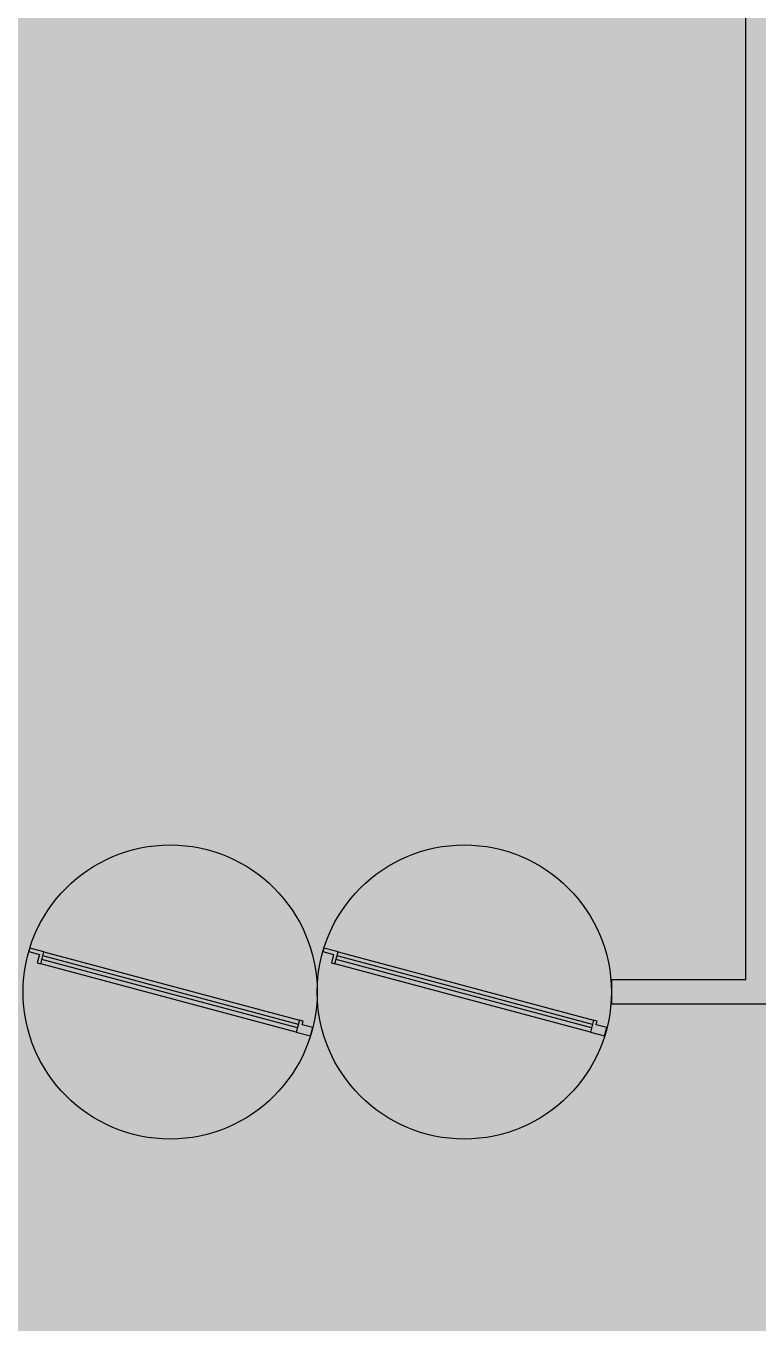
# Model space of a CAD drawing. Header units: millimetres. Extents: x 118559 to 211622, y 1329 to 63037.
# Drawn here: x 150541 to 153530, y 17342 to 22639 of the extents above; entities that cross this region are included whole.
import ezdxf

# ---------------------------------------------------------------- set-up
doc = ezdxf.new("R2010")
doc.units = ezdxf.units.MM
doc.header["$LTSCALE"] = 120
doc.layers.add('ARCH', color=9, linetype='Continuous')
doc.layers.add('공사제외', color=5, linetype='Continuous')

msp = doc.modelspace()

# ---------------------------------------------------------------- hatches: boundary and pattern name
at = {"layer": '공사제외', "linetype": 'Continuous'}
msp.add_hatch(color=253, dxfattribs=at).paths.add_polyline_path([(161618.8, 27040), (157330.1, 28562.8), (157311.6, 28694.2), (149935.1, 28694.2), (149935.1, 29394.2), (146730.1, 29394.2), (146730.1, 15782.9), (154687.7, 13368.2)])

# ---------------------------------------------------------------- linework, layer by layer
at = {"layer": 'ARCH', "color": 9}
for p, q in [((153480.1, 18744.2, 0), (153480.1, 28694.2, 0)), ((150556.5, 18873.7, 0), (150552.6, 18859.2, 0)), ((150552.6, 18859.2, 0), (150596, 18847.5, 0)), ((150614.4, 18858.1, 0), (150556.5, 18873.7, 0)), ((150601.5, 18809.8, 0), (150614.4, 18858.1, 0)), ((150614.4, 18858.1, 0), (151657.6, 18578.6, 0)), ((151757.5, 18873.7, 0), (151753.6, 18859.2, 0)), ((151753.6, 18859.2, 0), (151797.1, 18847.5, 0)), ((151815.4, 18858.1, 0), (151757.5, 18873.7, 0)), ((151802.5, 18809.8, 0), (151815.4, 18858.1, 0)), ((151815.4, 18858.1, 0), (152858.6, 18578.6, 0)), ((150596, 18847.5, 0), (150587, 18813.7, 0)), ((150587, 18813.7, 0), (150601.5, 18809.8, 0)), ((151644.7, 18530.3, 0), (150601.5, 18809.8, 0)), ((151649.2, 18547.2, 0), (150606, 18826.7, 0)), ((151653.1, 18561.7, 0), (150609.9, 18841.2, 0)), ((151797.1, 18847.5, 0), (151788, 18813.7, 0)), ((151788, 18813.7, 0), (151802.5, 18809.8, 0)), ((152845.7, 18530.3, 0), (151802.5, 18809.8, 0)), ((152850.2, 18547.2, 0), (151807, 18826.7, 0)), ((152854.1, 18561.7, 0), (151810.9, 18841.2, 0)), ((153480.1, 18744.2, 0), (152931.1, 18744.2, 0)), ((153480.1, 18744.2, 0), (152931.1, 18744.2, 0)), ((152931.1, 18744.2, 0), (152931.1, 18644.2, 0)), ((157362.5, 18644.2, 0), (152931.1, 18644.2, 0)), ((157362.5, 18644.2, 0), (152931.1, 18644.2, 0)), ((151657.6, 18578.6, 0), (151644.7, 18530.3, 0)), ((151672.1, 18574.7, 0), (151657.6, 18578.6, 0)), ((151668.2, 18560.2, 0), (151672.1, 18574.7, 0)), ((151711.7, 18548.6, 0), (151668.2, 18560.2, 0)), ((151702.6, 18514.8, 0), (151711.7, 18548.6, 0)), ((151702.6, 18514.8, 0), (151711.7, 18548.6, 0)), ((152858.6, 18578.6, 0), (152845.7, 18530.3, 0)), ((152873.1, 18574.7, 0), (152858.6, 18578.6, 0)), ((152869.3, 18560.2, 0), (152873.1, 18574.7, 0)), ((152912.7, 18548.6, 0), (152869.3, 18560.2, 0)), ((152903.7, 18514.8, 0), (152912.7, 18548.6, 0)), ((152903.7, 18514.8, 0), (152912.7, 18548.6, 0)), ((151644.7, 18530.3, 0), (151702.6, 18514.8, 0)), ((152845.7, 18530.3, 0), (152903.7, 18514.8, 0))]:
    msp.add_line(p, q, dxfattribs=at)
for centre in [(151129.5, 18694.2, 0), (152330.6, 18694.2, 0)]:
    msp.add_circle(centre, 600.5, dxfattribs=at)

doc.saveas('drawing.dxf')
